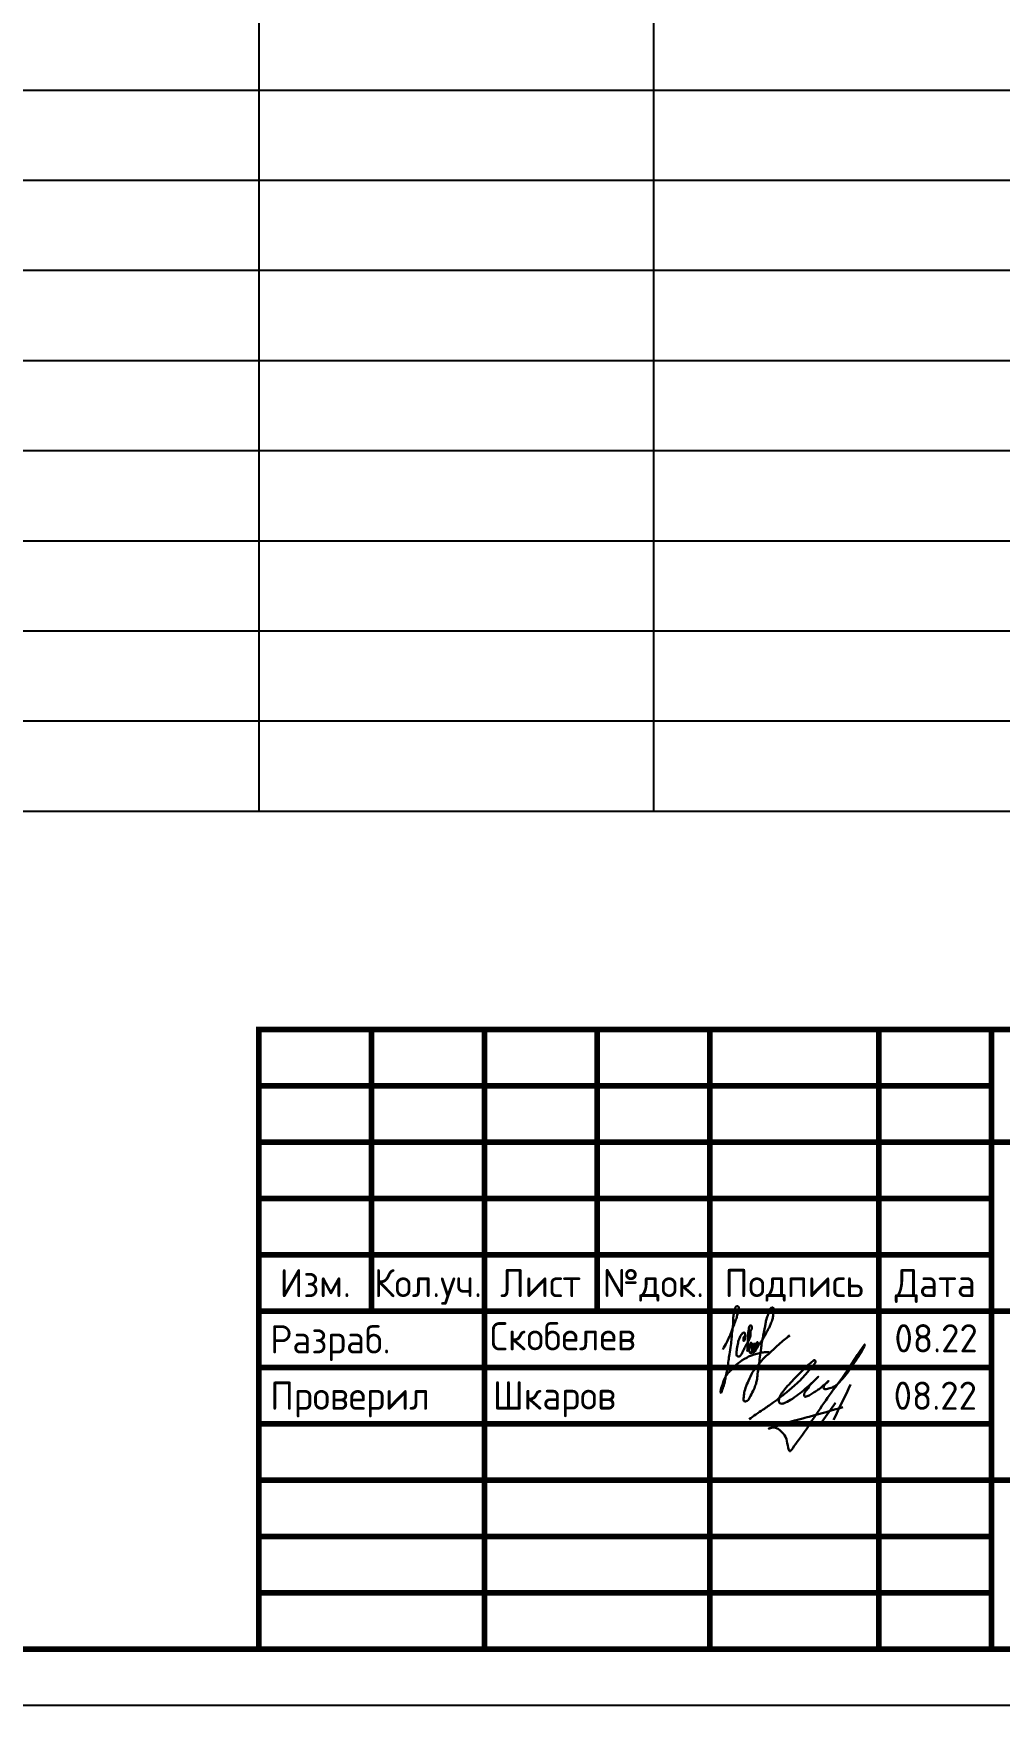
# Model space of a CAD drawing. Header units: millimetres. Extents: x 2079 to 5812, y 229 to 1012.
# Drawn here: x 5602.5 to 5688.2, y 592.4 to 740.8 of the extents above; entities that cross this region are included whole.
import ezdxf
from ezdxf.enums import TextEntityAlignment as Align

# ---------------------------------------------------------------- set-up
doc = ezdxf.new("R2010")
doc.units = ezdxf.units.MM
doc.layers.add('M-EQPM', color=50, linetype='Continuous', lineweight=18)
doc.layers.add('Таблица', color=250, linetype='Continuous', lineweight=30)
doc.styles.add('-ISOCPEUR-', font='isocpeur.ttf')
doc.styles.get("Standard").update_dxf_attribs({"font": 'GOST Common.ttf'})

# ---------------------------------------------------------------- blocks, each defined once
blk = doc.blocks.new('*T48')
at = {"layer": 'Таблица', "color": 0, "lineweight": -2, "transparency": 16777216}
for p, q in [((0, 0), (395, 0)), ((0, 0), (0, -212.61)), ((20, 0), (20, -212.61)), ((150, 0), (150, -20.43)), ((210, 0), (210, -68.61)), ((245, 0), (245, -84.61)), ((290, 0), (290, -20.43)), ((310, 0), (310, -20.43)), ((330, 0), (330, -20.43)), ((355, 0), (355, -20.43)), ((395, 0), (395, -212.61)), ((0, -20.43), (150, -20.43)), ((210, -20.43), (395, -20.43)), ((0, -28.43), (20, -28.43)), ((210, -28.43), (290, -28.43)), ((355, -28.43), (395, -28.43)), ((0, -36.43), (20, -36.43)), ((355, -36.43), (395, -36.43)), ((0, -44.43), (20, -44.43)), ((210, -44.43), (290, -44.43)), ((355, -44.43), (395, -44.43)), ((0, -52.43), (20, -52.43)), ((210, -52.43), (290, -52.43)), ((355, -52.43), (395, -52.43)), ((0, -60.43), (20, -60.43)), ((210, -60.43), (290, -60.43)), ((290, -60.43), (290, -76.61)), ((330, -60.43), (330, -84.61)), ((355, -60.43), (395, -60.43)), ((355, -60.43), (355, -84.61)), ((0, -68.61), (20, -68.61)), ((210, -68.61), (290, -68.61)), ((310, -68.61), (395, -68.61)), ((310, -68.61), (310, -84.61)), ((0, -76.61), (20, -76.61)), ((210, -76.61), (290, -76.61)), ((210, -76.61), (210, -100.61)), ((310, -76.61), (395, -76.61)), ((0, -84.61), (20, -84.61)), ((210, -84.61), (290, -84.61)), ((310, -84.61), (395, -84.61)), ((0, -92.61), (20, -92.61)), ((210, -92.61), (245, -92.61)), ((355, -92.61), (395, -92.61)), ((0, -100.61), (20, -100.61)), ((210, -100.61), (245, -100.61)), ((245, -100.61), (245, -212.61)), ((355, -100.61), (395, -100.61)), ((0, -108.61), (20, -108.61)), ((210, -108.61), (245, -108.61)), ((330, -108.61), (330, -124.61)), ((355, -108.61), (395, -108.61)), ((355, -108.61), (355, -124.61)), ((0, -116.61), (20, -116.61)), ((210, -116.61), (245, -116.61)), ((290, -116.61), (290, -124.61)), ((310, -116.61), (310, -124.61)), ((330, -116.61), (395, -116.61)), ((0, -124.61), (20, -124.61)), ((210, -124.61), (290, -124.61)), ((310, -124.61), (395, -124.61)), ((0, -132.61), (20, -132.61)), ((210, -132.61), (245, -132.61)), ((210, -132.61), (210, -212.61)), ((355, -132.61), (395, -132.61)), ((0, -140.61), (20, -140.61)), ((210, -140.61), (245, -140.61)), ((355, -140.61), (395, -140.61)), ((0, -148.61), (20, -148.61)), ((210, -148.61), (245, -148.61)), ((355, -148.61), (395, -148.61)), ((0, -156.61), (20, -156.61)), ((210, -156.61), (245, -156.61)), ((355, -156.61), (395, -156.61)), ((0, -164.61), (20, -164.61)), ((210, -164.61), (245, -164.61)), ((355, -164.61), (395, -164.61)), ((0, -172.61), (20, -172.61)), ((210, -172.61), (245, -172.61)), ((355, -172.61), (395, -172.61)), ((0, -180.61), (20, -180.61)), ((210, -180.61), (245, -180.61)), ((355, -180.61), (395, -180.61)), ((0, -188.61), (20, -188.61)), ((210, -188.61), (245, -188.61)), ((355, -188.61), (395, -188.61)), ((0, -196.61), (20, -196.61)), ((210, -196.61), (245, -196.61)), ((355, -196.61), (395, -196.61)), ((0, -204.61), (20, -204.61)), ((210, -204.61), (245, -204.61)), ((355, -204.61), (395, -204.61)), ((0, -212.61), (20, -212.61)), ((210, -212.61), (245, -212.61)), ((355, -212.61), (395, -212.61))]:
    blk.add_line(p, q, dxfattribs=at)
at = {"layer": 'Таблица', "color": 0, "linetype": 'ByBlock', "lineweight": -2, "transparency": 16777216}
for p, q in [((150, -20.43), (210, -20.43)), ((150, -20.43), (150, -212.61)), ((290, -20.43), (290, -60.43)), ((310, -20.43), (310, -68.61)), ((330, -20.43), (330, -60.43)), ((355, -20.43), (355, -60.43)), ((20, -28.43), (210, -28.43)), ((290, -28.43), (355, -28.43)), ((20, -36.43), (355, -36.43)), ((20, -44.43), (210, -44.43)), ((290, -44.43), (355, -44.43)), ((20, -52.43), (210, -52.43)), ((290, -52.43), (355, -52.43)), ((20, -60.43), (210, -60.43)), ((290, -60.43), (355, -60.43)), ((20, -68.61), (210, -68.61)), ((210, -68.61), (210, -76.61)), ((290, -68.61), (310, -68.61)), ((20, -76.61), (210, -76.61)), ((290, -76.61), (310, -76.61)), ((290, -76.61), (290, -116.61)), ((20, -84.61), (210, -84.61)), ((245, -84.61), (245, -100.61)), ((290, -84.61), (310, -84.61)), ((310, -84.61), (310, -116.61)), ((330, -84.61), (330, -108.61)), ((355, -84.61), (355, -108.61)), ((20, -92.61), (210, -92.61)), ((245, -92.61), (355, -92.61)), ((20, -100.61), (210, -100.61)), ((210, -100.61), (210, -132.61)), ((245, -100.61), (355, -100.61)), ((20, -108.61), (210, -108.61)), ((245, -108.61), (355, -108.61)), ((20, -116.61), (210, -116.61)), ((245, -116.61), (330, -116.61)), ((20, -124.61), (210, -124.61)), ((290, -124.61), (310, -124.61)), ((290, -124.61), (290, -212.61)), ((310, -124.61), (310, -212.61)), ((330, -124.61), (330, -212.61)), ((355, -124.61), (355, -212.61)), ((20, -132.61), (210, -132.61)), ((245, -132.61), (355, -132.61)), ((20, -140.61), (210, -140.61)), ((245, -140.61), (355, -140.61)), ((20, -148.61), (210, -148.61)), ((245, -148.61), (355, -148.61)), ((20, -156.61), (210, -156.61)), ((245, -156.61), (355, -156.61)), ((20, -164.61), (210, -164.61)), ((245, -164.61), (355, -164.61)), ((20, -172.61), (210, -172.61)), ((245, -172.61), (355, -172.61)), ((20, -180.61), (210, -180.61)), ((245, -180.61), (355, -180.61)), ((20, -188.61), (210, -188.61)), ((245, -188.61), (355, -188.61)), ((20, -196.61), (210, -196.61)), ((245, -196.61), (355, -196.61)), ((20, -204.61), (210, -204.61)), ((245, -204.61), (355, -204.61)), ((20, -212.61), (210, -212.61)), ((245, -212.61), (355, -212.61))]:
    blk.add_line(p, q, dxfattribs=at)
at = {"layer": 'Таблица', "color": 7, "transparency": 16777216, "char_height": 3, "attachment_point": 5, "style": '-ISOCPEUR-'}
for s, insert, width in [('Ед. изме-ре- ния', (300, -10.22), 17), ('Тип, марка, обозначение документа, опросного листа', (180, -10.22), 57), ('Масса 1 ед., кг.', (342.5, -10.22), 22), ('Поз.', (10, -10.22), 17), ('Наименование и техническая характеристика', (85, -10.22), 127), ('Код продукции', (227.5, -10.22), 32), ('Поставщик', (267.5, -10.22), 42), ('Коли-чест-во', (320, -10.22), 17), ('Примечание', (375, -10.22), 37)]:
    blk.add_mtext(s, dxfattribs=dict(at, insert=insert, width=width))
at = {"layer": 'Таблица', "color": 0, "transparency": 16777216, "char_height": 2.5}
for s, insert, width, attachment_point in [('1', (10, -24.43), 17, 5), ('Ковер наземный (h=1.2)', (21.5, -24.43), 127, 4), ('КНЗ', (151.5, -24.43), 57, 4), ('2', (320, -24.43), 17, 5), ('шт', (300, -24.43), 17, 5), ('Терминал коммутационный ', (21.5, -32.43), 127, 4), ('2', (10, -32.43), 17, 5), ('{\\C256;С-2-54-4/3}', (151.5, -32.43), 57, 4), ('шт', (300, -32.43), 17, 5), ('2', (320, -32.43), 17, 5), ('2', (10, -40.43), 17, 5), ('Терминал коммутационный ', (21.5, -40.43), 127, 4), ('А-1-54-2/3', (151.5, -40.43), 57, 4), ('шт', (300, -40.43), 17, 5), ('1', (320, -40.43), 17, 5), ('3', (10, -48.43), 17, 5), ('Комплект удлинения кабеля NYM 3x1,5 L=8.0 м', (21.5, -48.43), 127, 4), ('КУК-3', (151.5, -48.43), 57, 4), ('4', (320, -48.43), 17, 5), ('0.910000', (342.5, -48.43), 22, 5), ('шт', (300, -48.43), 17, 5), ('Металлорукав РЗ-Ц-Х-15', (21.5, -56.43), 127, 4), ('0,25', (342.5, -56.43), 22, 5), ('4', (10, -56.43), 17, 5), ('ТУ 22-5570-83', (151.5, -56.43), 57, 4), ('м', (300, -56.43), 17, 5), ('36', (320, -56.43), 17, 5), ('5', (10, -64.52), 17, 5), ('\\A1;Труба {\\H0.7x;\\SЦ-50х3,5 ГОСТ 3262-75/Ст20 ГОСТ 1050-88;}', (21.5, -64.52), 127, 4), ('ГОСТ 3262-75/ГОСТ 1050-88', (151.5, -64.52), 57, 4), ('м', (300, -64.52), 17, 5), ('Скоба для крепления металлорукава однолапковая (РЗ-Ц-Х-15)', (21.5, -72.61), 127, 4), ('6', (10, -72.61), 17, 5), ('ГОСТ 17678-80', (151.5, -72.61), 57, 4), ('шт', (300, -72.61), 17, 5), ('7', (10, -80.61), 17, 5), ('Саморез 3,5х45', (21.5, -80.61), 127, 4), ('ТУ 14-4-1337', (151.5, -80.61), 57, 4), ('шт', (300, -80.61), 17, 5), ('8', (10, -88.61), 17, 5), ('Дюбель полипропиленовый 8х40', (21.5, -88.61), 127, 4), ('48', (320, -88.61), 17, 5), ('0.000000', (342.5, -88.61), 22, 5), ('шт', (300, -88.61), 17, 5), ('\\A1;м{\\H0.7x;\\S3^ ;}', (300, -96.61), 17, 5), ('9', (10, -96.61), 17, 5), ('Песок', (21.5, -96.61), 127, 4), ('ГОСТ 8736-93', (151.5, -96.61), 57, 4), ('0.400000', (320, -96.61), 17, 5), ('0.000000', (342.5, -96.61), 22, 5), ('10', (10, -104.61), 17, 5), ('Бетон класса В15', (21.5, -104.61), 127, 4), ('ГОСТ 26633-91', (151.5, -104.61), 57, 4), ('\\A1;м{\\H0.7x;\\S3^ ;}', (300, -104.61), 17, 5), ('0.120000', (320, -104.61), 17, 5), ('0.000000', (342.5, -104.61), 22, 5), ('\\A1;Сетка {\\H0.7x;\\S12А400-100/12А400-100;\\H1.42857x; 5х55 \\H0.7x;\\S25/25;\\H1.42857x; }', (21.5, -112.61), 127, 4), ('5,90', (342.5, -112.61), 22, 5), ('11', (10, -112.61), 17, 5), ('ГОСТ 23279-85', (151.5, -112.61), 57, 4), ('шт', (300, -112.61), 17, 5), ('2', (320, -112.61), 17, 5), ('12', (10, -120.61), 17, 5), ('∅12А400              L=500мм', (21.5, -120.61), 127, 4), ('ГОСТ 5781-82', (151.5, -120.61), 57, 4), ('шт', (300, -120.61), 17, 5), ('6', (320, -120.61), 17, 5), ('0,50', (342.5, -120.61), 22, 5)]:
    blk.add_mtext(s, dxfattribs=dict(at, insert=insert, width=width, attachment_point=attachment_point))
at = {"layer": 'Таблица', "color": 7, "transparency": 16777216, "char_height": 2.5, "attachment_point": 5}
for s, insert, width in [('16,0', (320, -64.52), 17), ('4,88', (342.5, -64.52), 22), ('0,025', (342.5, -72.61), 22), ('48', (320, -72.61), 17), ('48', (320, -80.61), 17), ('0,00', (342.5, -80.61), 22)]:
    blk.add_mtext(s, dxfattribs=dict(at, insert=insert, width=width))
blk = doc.blocks.new('*U129')
blk.add_lwpolyline([(0, 0), (420, 0), (420, -297), (0, -297)], close=True)
at = {"const_width": 0.5}
blk.add_lwpolyline([(20, -5), (415, -5), (415, -292), (20, -292)], close=True, dxfattribs=at)
for points in [[(230, -292), (230, -237), (415, -237)], [(240, -237), (240, -262)], [(250, -237), (250, -292)], [(260, -237), (260, -262)], [(270, -237), (270, -292)], [(285, -237), (285, -292)], [(295, -237), (295, -292)], [(230, -242), (295, -242)], [(230, -247), (295, -247)], [(295, -247), (415, -247)], [(230, -252), (295, -252)], [(230, -257), (295, -257)], [(230, -262), (415, -262)], [(230, -267), (295, -267)], [(230, -272), (295, -272)], [(230, -277), (295, -277)], [(295, -277), (415, -277)], [(230, -282), (295, -282)], [(230, -287), (295, -287)]]:
    blk.add_lwpolyline(points, dxfattribs=at)
for s, p in [('№док.', (265, -259.5)), ('Подпись', (277.5, -259.5)), ('Изм.', (235, -259.5)), ('Кол.уч.', (245, -259.5)), ('Лист', (255, -259.5)), ('Дата', (290, -259.5))]:
    blk.add_text(s, height=2.5).set_placement(p, align=Align.MIDDLE_CENTER)
for s, p in [('Разраб.', (231, -264.5)), ('Проверил', (231, -269.5))]:
    blk.add_text(s, height=2.5).set_placement(p, align=Align.MIDDLE_LEFT)
blk.add_attdef('РАЗРАБОТАЛ', text='', height=2.5).set_placement((250.5, -264.22), align=Align.MIDDLE_LEFT)
at = {"flags": 8}
for tag, height, p in [('ДАТА', 2.5, (290.07, -264.4)), ('ЛИСТ', 3, (386.39, -271.92)), ('ЛИСТОВ', 3, (403.89, -271.92)), ('ФОРМАТ', 3, (380.97, -294.75))]:
    blk.add_attdef(tag, text='', height=height, dxfattribs=at).set_placement(p, align=Align.MIDDLE_CENTER)
blk.add_attdef('ПРОВЕРИЛ', (250.75, -270.73), '', height=2.5)
for tag, p in [('ТЕПЛОВЫЕ_СЕТИ_001', (316.44, -271)), ('ИМЯ_ЧЕРТЕЖА_001', (318.09, -285.55))]:
    blk.add_attdef(tag, p, '', height=3, dxfattribs=at)
blk = doc.blocks.new('Skobelev')
at = {"color": 177, "lineweight": 30, "true_color": 0x293189}
for points in [[(-1.68, -0.45), (-1.4, 0.04), (-1.22, 0.44), (-1.09, 0.78), (-1, 1.03), (-0.84, 1.44), (-0.74, 1.72), (-0.66, 2.01), (-0.6, 2.25), (-0.63, 2.46), (-0.71, 2.49), (-0.8, 2.44), (-0.87, 2.29), (-0.92, 2.05), (-0.97, 1.72), (-0.98, 1.38), (-1, 1.03), (-1.06, 0.66), (-1.08, 0.32), (-1.14, -0.18), (-1.22, -0.78), (-1.3, -1.21), (-1.35, -1.71), (-1.46, -2.17), (-1.52, -2.5), (-1.59, -2.81), (-1.65, -3.01), (-1.72, -3.2), (-1.78, -3.36), (-1.81, -3.4), (-1.83, -3.37), (-1.82, -3.24), (-1.79, -3.08), (-1.71, -2.85), (-1.66, -2.67), (-1.56, -2.43), (-1.36, -2.11), (-1.14, -1.87), (-0.64, -1.39), (-0.06, -1.01), (0.2, -0.88), (0.45, -0.79), (0.8, -0.7), (1.15, -0.64), (1.5, -0.65)], [(-0.21, 0.42), (-0.23, 0.43), (-0.26, 0.38), (-0.27, 0.3), (-0.27, 0.19), (-0.26, 0.12), (-0.2, 0.17), (-0.17, 0.3), (-0.15, 0.42), (-0.16, 0.56), (-0.21, 0.69), (-0.34, 0.65), (-0.44, 0.53), (-0.55, 0.31), (-0.63, 0.09), (-0.66, -0.09), (-0.71, -0.29), (-0.74, -0.51), (-0.76, -0.67), (-0.75, -0.82), (-0.67, -0.93), (-0.57, -0.93), (-0.43, -0.79), (-0.32, -0.59), (-0.21, -0.35), (-0.02, -0.02), (0.06, 0.12), (0.11, 0.23), (0.19, 0.45), (0.2, 0.67), (0.23, 0.85), (0.29, 1.09), (0.2, 1.19), (0.17, 1.17), (0.11, 1.08), (0.08, 0.9), (0.05, 0.69), (0.04, 0.41), (0.01, -0.02), (0.01, -0.21), (0, -0.33), (-0.02, -0.56), (0.01, -0.45), (0.06, -0.41), (0.17, -0.34), (0.24, -0.24), (0.29, -0.12), (0.28, -0.02), (0.21, 0), (0.17, -0.14), (0.14, -0.26), (0.12, -0.4), (0.1, -0.5), (0.12, -0.6), (0.17, -0.68), (0.27, -0.69), (0.34, -0.56), (0.41, -0.42), (0.47, -0.3), (0.5, -0.17), (0.47, -0.07), (0.43, -0.07), (0.39, -0.1), (0.35, -0.2), (0.32, -0.32), (0.3, -0.46), (0.3, -0.55), (0.31, -0.64), (0.36, -0.67), (0.42, -0.65), (0.47, -0.6), (0.51, -0.51), (0.56, -0.41), (0.59, -0.31), (0.63, -0.2), (0.67, -0.11), (0.71, -0.01), (0.69, 0.04), (0.63, 0.03), (0.59, -0.04), (0.55, -0.13), (0.53, -0.2), (0.5, -0.3), (0.47, -0.4), (0.48, -0.47), (0.49, -0.54), (0.54, -0.55), (0.57, -0.48), (0.66, -0.35), (0.74, -0.17), (0.91, 0.06), (1.03, 0.25), (1.16, 0.48), (1.26, 0.66), (1.37, 0.87), (1.48, 1.07), (1.58, 1.31), (1.69, 1.6), (1.74, 1.88), (1.77, 2.12), (1.74, 2.38), (1.68, 2.4), (1.55, 2.32), (1.46, 2.17), (1.39, 1.94), (1.28, 1.6), (1.22, 1.32), (1.18, 1.03), (1.07, 0.58), (1.04, 0.34), (0.95, -0.07), (0.92, -0.36), (0.82, -0.98), (0.78, -1.51), (0.68, -2.13), (0.63, -2.56), (0.55, -2.82), (0.43, -3.16), (0.2, -3.59), (-0.03, -3.94), (-0.24, -3.97), (-0.27, -3.76), (-0.24, -3.49), (-0.14, -3.06), (0.06, -2.58), (0.34, -2), (0.65, -1.6), (1.06, -1.1), (1.63, -0.57), (2.11, -0.11), (2.86, 0.49)]]:
    blk.add_spline(points, degree=3, dxfattribs=at)
blk = doc.blocks.new('подпись')
at = {"lineweight": 30}
for points in [[(-0.82, -1.23), (-0.21, -0.8), (0.43, -0.36), (0.86, -0.08), (1.32, 0.25), (2, 0.77), (2.8, 1.4), (3.27, 1.83), (3.84, 2.36), (4.46, 3.07), (5.01, 3.73), (5.08, 3.95), (5.01, 4.03), (4.91, 4), (4.76, 3.88), (4.33, 3.49), (3.4, 2.58), (2.34, 1.43), (1.83, 0.48), (1.87, 0.23), (1.99, 0.16), (2.17, 0.16), (2.41, 0.25), (3.02, 0.6), (3.71, 1.09), (4.34, 1.62), (5.32, 2.55), (4.75, 1.98), (4.27, 1.36), (4.08, 1.05), (4.07, 0.85), (4.11, 0.78), (4.25, 0.78), (4.42, 0.84), (4.78, 1.05), (5.16, 1.3), (5.47, 1.51), (5.72, 1.73), (6.05, 1.99), (6.23, 2.18), (5.94, 1.88), (5.8, 1.63), (5.8, 1.5), (5.89, 1.44), (6.13, 1.46), (6.57, 1.6), (6.9, 1.79), (7.5, 2.39), (8.04, 3.08), (8.61, 3.92), (9.15, 4.76), (9.43, 5.33), (8, 3.26), (6.29, 0.88), (3.58, -3.07), (3.05, -3.8), (2.85, -4.05), (2.49, -2.98), (2.12, -2.39), (1.3, -1.96), (1.02, -2.03), (2.91, -1.44), (4.7, -0.96), (7.51, -0.15)], [(8.19, 1.85), (6.68, -1.27)], [(6.86, 0.23), (5.67, -1.43)]]:
    blk.add_spline(points, degree=3, dxfattribs=at)
blk = doc.blocks.new('Подпись Леха')
at = {"color": 18, "true_color": 0x000000}
blk.add_blockref('подпись', (2.7, 0.11), dxfattribs=at)
blk = doc.blocks.new('Подписи')
blk.add_blockref('Подпись Леха', (2009.44, 1828.93))
at = {"layer": 'M-EQPM', "lineweight": 50, "xscale": 1.307815025212856, "yscale": 1.307815025212856, "zscale": 1.307815025212856}
blk.add_blockref('Skobelev', (2011.19, 1834.6), dxfattribs=at)

msp = doc.modelspace()

# ---------------------------------------------------------------- block references
ref = msp.add_blockref('*U129', (5392.451, 889.368))
ref.add_attrib('ДАТА', '08.22', dxfattribs={"height": 2.5}).set_placement((5682.526, 624.966), align=Align.MIDDLE_CENTER)
ref.add_attrib('РАЗРАБОТАЛ', 'Скобелев', dxfattribs={"height": 2.5}).set_placement((5642.952, 625.144), align=Align.MIDDLE_LEFT)
ref.add_attrib('ПРОВЕРИЛ', 'Шкаров', (5643.2, 618.639), dxfattribs={"height": 2.5})
for name, p in [('*T48', (5412.451, 884.368)), ('Подписи', (3654.611, -1210.033))]:
    msp.add_blockref(name, p)

# ---------------------------------------------------------------- texts
at = {"lineweight": 50, "insert": (5682.451, 619.868), "char_height": 2.5, "attachment_point": 5}
msp.add_mtext_dynamic_manual_height_columns('08.22', width=10, gutter_width=12.5, heights=[0], dxfattribs=at)

doc.saveas('drawing.dxf')
